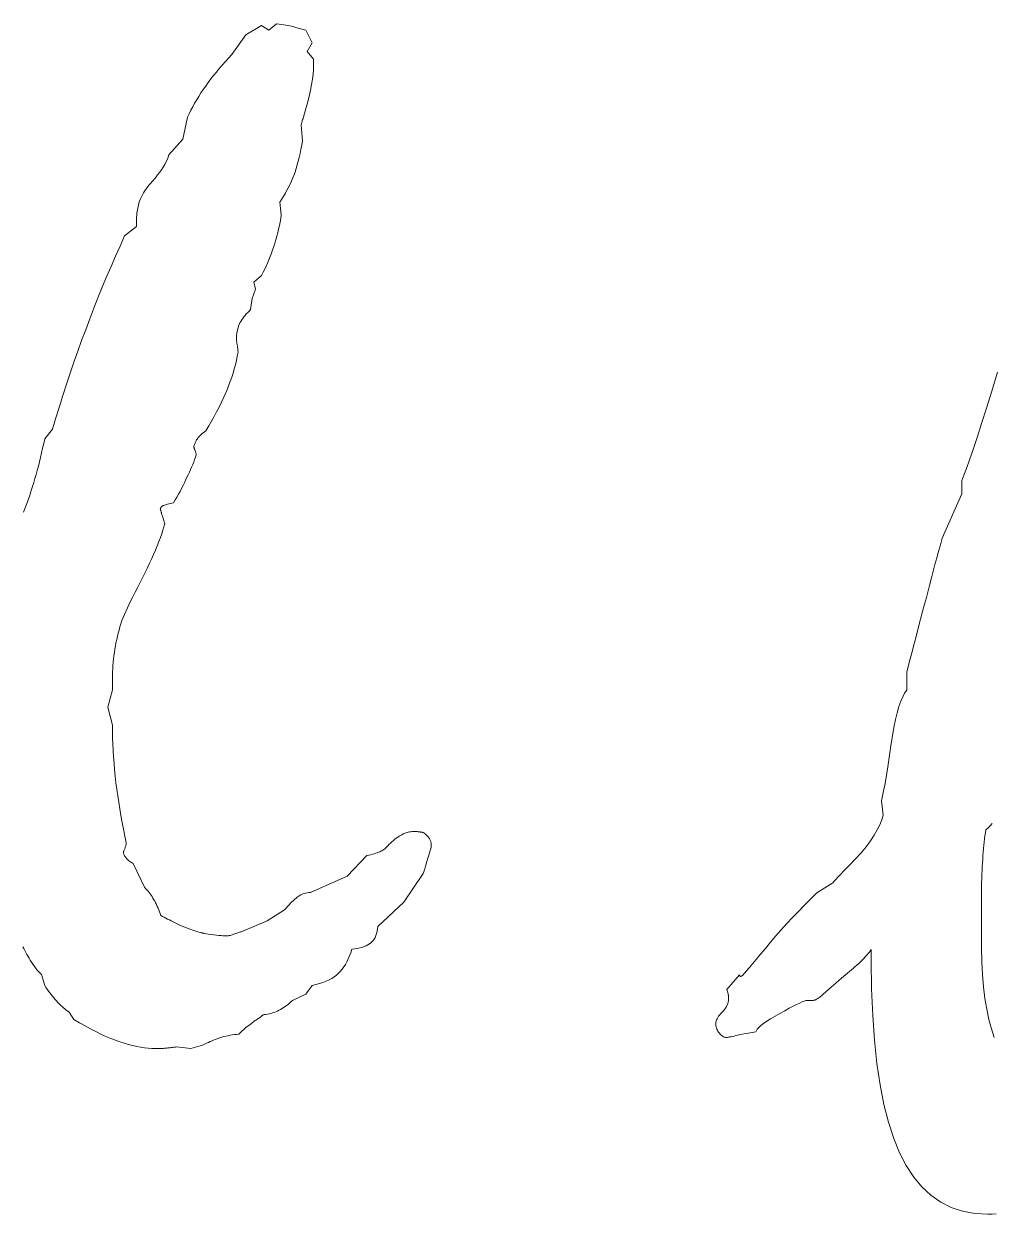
# Model space of a CAD drawing. Extents: x 47 to 362, y 46 to 259.
# Drawn here: x 295.981 to 299.425, y 116.234 to 120.468 of the extents above; entities that cross this region are included whole.
import ezdxf

# ---------------------------------------------------------------- set-up
doc = ezdxf.new("R2010")
doc.units = 0
doc.layers.add('CAM1', color=134, linetype='continuous')

msp = doc.modelspace()

# ---------------------------------------------------------------- linework, layer by layer
at = {"layer": 'CAM1', "linetype": 'continuous', "lineweight": 0}
for points in [[(295.9801, 118.7301), (295.9852, 118.7424), (295.99, 118.755), (295.9947, 118.7678), (295.9993, 118.781), (296.0037, 118.7944), (296.008, 118.8081), (296.0123, 118.822), (296.0165, 118.8361), (296.0207, 118.8505), (296.0207, 118.8505), (296.0249, 118.8647), (296.0289, 118.8793), (296.0329, 118.8943), (296.0368, 118.9097), (296.0407, 118.9254), (296.0445, 118.9416), (296.0483, 118.958), (296.052, 118.9748), (296.0557, 118.9919), (296.0837, 119.0255), (296.0837, 119.0255), (296.0956, 119.0659), (296.1077, 119.1061), (296.1201, 119.146), (296.1329, 119.1855), (296.146, 119.2249), (296.1593, 119.2639), (296.173, 119.3027), (296.187, 119.3413), (296.2013, 119.3797), (296.2013, 119.3797), (296.2155, 119.4178), (296.2301, 119.4556), (296.245, 119.4932), (296.2603, 119.5304), (296.2758, 119.5674), (296.2916, 119.6041), (296.3075, 119.6406), (296.3237, 119.6769), (296.3399, 119.7129), (296.3819, 119.7465), (296.3819, 119.7689), (296.3819, 119.7689), (296.3821, 119.7781), (296.3827, 119.7872), (296.3837, 119.796), (296.385, 119.8046), (296.3866, 119.813), (296.3886, 119.8212), (296.3908, 119.8292), (296.3932, 119.8369), (296.3959, 119.8445), (296.3959, 119.8445), (296.3994, 119.8519), (296.4031, 119.8592), (296.4071, 119.8664), (296.4115, 119.8734), (296.4162, 119.8803), (296.4211, 119.887), (296.4264, 119.8936), (296.432, 119.8999), (296.4379, 119.9061), (296.4379, 119.9061), (296.4393, 119.9079), (296.4407, 119.9096), (296.4421, 119.9113), (296.4434, 119.9129), (296.4447, 119.9144), (296.4459, 119.9158), (296.4471, 119.9173), (296.4482, 119.9187), (296.4491, 119.9201), (296.4491, 119.9201), (296.4572, 119.9298), (296.4645, 119.9393), (296.4711, 119.9486), (296.4771, 119.9578), (296.4823, 119.9667), (296.4869, 119.9756), (296.4908, 119.9843), (296.4941, 119.9928), (296.4967, 120.0013), (296.5471, 120.0573), (296.5639, 120.1357), (296.5639, 120.1357), (296.5697, 120.1479), (296.5758, 120.1601), (296.5822, 120.1725), (296.5889, 120.1848), (296.5961, 120.1972), (296.6036, 120.2095), (296.6114, 120.2219), (296.6197, 120.2341), (296.6283, 120.2463), (296.6283, 120.2463), (296.6374, 120.2589), (296.6467, 120.2713), (296.6563, 120.2837), (296.6663, 120.2961), (296.6766, 120.3085), (296.6871, 120.3209), (296.698, 120.3333), (296.7092, 120.3457), (296.7207, 120.3583), (296.7711, 120.4283), (296.8271, 120.4619), (296.8523, 120.4451), (296.8803, 120.4675), (296.8803, 120.4675), (296.8894, 120.4661), (296.898, 120.4649), (296.906, 120.4637), (296.9135, 120.4625), (296.9205, 120.4613), (296.927, 120.4601), (296.933, 120.4589), (296.9384, 120.4577), (296.9433, 120.4563), (296.9433, 120.4563), (296.948, 120.4549), (296.9525, 120.4537), (296.957, 120.4525), (296.9614, 120.4513), (296.9659, 120.4501), (296.9703, 120.4489), (296.9748, 120.4477), (296.9793, 120.4465), (296.9839, 120.4451), (297.0063, 120.4003), (296.9895, 120.3695), (297.0119, 120.3415), (297.0119, 120.3191), (297.0119, 120.3191), (297.0115, 120.3044), (297.0101, 120.2882), (297.0078, 120.2706), (297.0046, 120.2516), (297.0005, 120.2312), (296.9956, 120.2094), (296.9897, 120.1862), (296.9831, 120.1616), (296.9755, 120.1357), (296.9755, 120.1357), (296.9742, 120.1312), (296.9729, 120.127), (296.9718, 120.1232), (296.9708, 120.1196), (296.9698, 120.1165), (296.969, 120.1137), (296.9683, 120.1113), (296.9677, 120.1093), (296.9671, 120.1077), (296.9727, 120.0517), (296.9727, 120.0517), (296.9699, 120.0361), (296.9669, 120.021), (296.9638, 120.0064), (296.9606, 119.9923), (296.9572, 119.9786), (296.9537, 119.9654), (296.9499, 119.9527), (296.946, 119.9404), (296.9419, 119.9285), (296.9419, 119.9285), (296.9372, 119.9169), (296.9322, 119.9056), (296.927, 119.8945), (296.9216, 119.8836), (296.916, 119.873), (296.9102, 119.8626), (296.9042, 119.8526), (296.898, 119.8428), (296.8915, 119.8333), (296.8971, 119.7885), (296.8971, 119.7885), (296.8951, 119.7755), (296.8928, 119.7626), (296.8902, 119.7498), (296.8874, 119.7371), (296.8844, 119.7245), (296.8812, 119.712), (296.8778, 119.6996), (296.8742, 119.6873), (296.8705, 119.6751), (296.8705, 119.6751), (296.8663, 119.6631), (296.8619, 119.6512), (296.8574, 119.6396), (296.8528, 119.6281), (296.848, 119.6168), (296.8431, 119.6056), (296.8379, 119.5946), (296.8326, 119.5837), (296.8271, 119.5729), (296.7991, 119.5491), (296.8047, 119.5239), (296.7935, 119.4903), (296.7879, 119.4511), (296.7879, 119.4511), (296.7825, 119.446), (296.7774, 119.4408), (296.7725, 119.4356), (296.768, 119.4304), (296.7638, 119.4252), (296.7599, 119.4199), (296.7564, 119.4145), (296.7531, 119.4091), (296.7501, 119.4035), (296.7501, 119.4035), (296.7475, 119.3978), (296.7452, 119.3919), (296.7431, 119.3859), (296.7414, 119.3797), (296.74, 119.3734), (296.7389, 119.367), (296.7382, 119.3605), (296.7377, 119.354), (296.7375, 119.3475), (296.7375, 119.3475), (296.7376, 119.3455), (296.7377, 119.3434), (296.738, 119.3411), (296.7382, 119.3386), (296.7386, 119.3361), (296.739, 119.3334), (296.7394, 119.3307), (296.7399, 119.3279), (296.7403, 119.3251), (296.7403, 119.3251), (296.7408, 119.3219), (296.7413, 119.3188), (296.7417, 119.3158), (296.7421, 119.3129), (296.7424, 119.3101), (296.7427, 119.3074), (296.7429, 119.3048), (296.7431, 119.3023), (296.7431, 119.2999), (296.7431, 119.2999), (296.7405, 119.285), (296.7375, 119.27), (296.7339, 119.2551), (296.7299, 119.2402), (296.7255, 119.2252), (296.7206, 119.2103), (296.7154, 119.1954), (296.7098, 119.1804), (296.7039, 119.1655), (296.7039, 119.1655), (296.6976, 119.1505), (296.6908, 119.1352), (296.6834, 119.1197), (296.6755, 119.1039), (296.6671, 119.0878), (296.6582, 119.0713), (296.6488, 119.0546), (296.6388, 119.0374), (296.6283, 119.0199), (296.6283, 119.0199), (296.6234, 119.0162), (296.6189, 119.0126), (296.6148, 119.0092), (296.611, 119.0058), (296.6076, 119.0025), (296.6046, 118.9994), (296.6019, 118.9963), (296.5996, 118.9934), (296.5975, 118.9905), (296.5975, 118.9905), (296.5958, 118.9877), (296.5942, 118.9849), (296.5928, 118.9821), (296.5915, 118.9793), (296.5903, 118.9765), (296.5892, 118.9737), (296.5882, 118.9709), (296.5873, 118.9681), (296.5863, 118.9653), (296.5863, 118.9653), (296.5864, 118.9639), (296.5865, 118.9623), (296.5868, 118.9607), (296.5872, 118.959), (296.5876, 118.9572), (296.5882, 118.9554), (296.5889, 118.9536), (296.5897, 118.9518), (296.5905, 118.9499), (296.5905, 118.9499), (296.5914, 118.9476), (296.5922, 118.9455), (296.5929, 118.9434), (296.5934, 118.9415), (296.5939, 118.9398), (296.5943, 118.9382), (296.5945, 118.9368), (296.5947, 118.9355), (296.5947, 118.9345), (296.5947, 118.9345), (296.5918, 118.926), (296.5887, 118.9175), (296.5854, 118.9088), (296.5819, 118.9001), (296.5781, 118.8912), (296.5742, 118.8822), (296.5701, 118.8732), (296.5657, 118.864), (296.5611, 118.8547), (296.5611, 118.8547), (296.5568, 118.8449), (296.5523, 118.8349), (296.5476, 118.8249), (296.5426, 118.8148), (296.5373, 118.8046), (296.5318, 118.7944), (296.526, 118.7842), (296.5199, 118.774), (296.5135, 118.7637), (296.5135, 118.7637), (296.5077, 118.7624), (296.5022, 118.7611), (296.4973, 118.7599), (296.4927, 118.7588), (296.4886, 118.7578), (296.485, 118.7568), (296.4819, 118.7558), (296.4793, 118.7548), (296.4771, 118.7539), (296.4771, 118.7539), (296.4754, 118.7529), (296.4738, 118.7518), (296.4724, 118.7506), (296.4711, 118.7493), (296.4699, 118.7479), (296.4688, 118.7464), (296.4678, 118.7448), (296.4669, 118.7431), (296.4659, 118.7413), (296.4659, 118.7413), (296.4668, 118.7398), (296.4676, 118.7383), (296.4683, 118.7366), (296.469, 118.7349), (296.4695, 118.733), (296.4701, 118.731), (296.4706, 118.729), (296.4711, 118.7268), (296.4715, 118.7245), (296.4715, 118.7245), (296.4725, 118.722), (296.4734, 118.7192), (296.4744, 118.7161), (296.4755, 118.7127), (296.4767, 118.7089), (296.478, 118.7049), (296.4794, 118.7005), (296.481, 118.6959), (296.4827, 118.6909), (296.4827, 118.6909), (296.4796, 118.679), (296.4759, 118.6665), (296.4716, 118.6535), (296.4668, 118.64), (296.4614, 118.6258), (296.4556, 118.6112), (296.4492, 118.5959), (296.4424, 118.58), (296.4351, 118.5635), (296.4351, 118.5635), (296.4276, 118.5471), (296.4198, 118.5306), (296.4118, 118.514), (296.4036, 118.4973), (296.3952, 118.4805), (296.3866, 118.4636), (296.3778, 118.4466), (296.3688, 118.4295), (296.3595, 118.4123), (296.3301, 118.3451), (296.3301, 118.3451), (296.3265, 118.3339), (296.3231, 118.3227), (296.3199, 118.3114), (296.3169, 118.3002), (296.3141, 118.2889), (296.3115, 118.2775), (296.3091, 118.266), (296.3069, 118.2545), (296.3049, 118.2429), (296.3049, 118.2429), (296.3032, 118.2313), (296.3016, 118.2198), (296.3003, 118.2083), (296.2991, 118.1969), (296.2982, 118.1856), (296.2975, 118.1744), (296.297, 118.1631), (296.2966, 118.1519), (296.2965, 118.1407), (296.2965, 118.0987), (296.2797, 118.0371), (296.2965, 117.9727), (296.2965, 117.9727), (296.2967, 117.9503), (296.2972, 117.9279), (296.2979, 117.9054), (296.299, 117.8829), (296.3004, 117.8602), (296.3021, 117.8375), (296.3042, 117.8146), (296.3065, 117.7915), (296.3091, 117.7683), (296.3091, 117.7683), (296.3121, 117.7453), (296.3153, 117.7222), (296.3189, 117.6988), (296.3227, 117.6752), (296.3268, 117.6514), (296.3311, 117.6274), (296.3357, 117.6032), (296.3405, 117.5787), (296.3455, 117.5541), (296.3455, 117.5541), (296.3455, 117.5531), (296.3453, 117.5518), (296.3451, 117.5503), (296.3447, 117.5486), (296.3442, 117.5466), (296.3437, 117.5444), (296.343, 117.5418), (296.3422, 117.539), (296.3413, 117.5359), (296.3413, 117.5359), (296.34, 117.5332), (296.3389, 117.5308), (296.338, 117.5286), (296.3373, 117.5267), (296.3367, 117.5252), (296.3363, 117.5241), (296.336, 117.5234), (296.3358, 117.5231), (296.3357, 117.5233), (296.3357, 117.5233), (296.3358, 117.5206), (296.3362, 117.5179), (296.3367, 117.5153), (296.3375, 117.5128), (296.3386, 117.5104), (296.3399, 117.508), (296.3415, 117.5056), (296.3434, 117.5032), (296.3455, 117.5009), (296.3455, 117.5009), (296.3475, 117.4982), (296.3497, 117.4957), (296.3521, 117.4933), (296.3547, 117.4911), (296.3575, 117.489), (296.3605, 117.487), (296.3637, 117.4851), (296.3671, 117.4832), (296.3707, 117.4813), (296.4099, 117.3973), (296.4099, 117.3973), (296.4145, 117.3926), (296.4189, 117.3879), (296.423, 117.3832), (296.4269, 117.3784), (296.4307, 117.3735), (296.4342, 117.3685), (296.4375, 117.3633), (296.4406, 117.358), (296.4435, 117.3525), (296.4435, 117.3525), (296.4468, 117.3468), (296.4499, 117.3409), (296.4529, 117.3349), (296.4558, 117.3287), (296.4586, 117.3224), (296.4613, 117.316), (296.4639, 117.3095), (296.4664, 117.303), (296.4687, 117.2965), (296.4687, 117.2965), (296.4744, 117.2932), (296.4803, 117.29), (296.4864, 117.2867), (296.4927, 117.2834), (296.4991, 117.2802), (296.5057, 117.2769), (296.5124, 117.2736), (296.5192, 117.2704), (296.5261, 117.2671), (296.5261, 117.2671), (296.5338, 117.2634), (296.5419, 117.2598), (296.5505, 117.2563), (296.5594, 117.2528), (296.5689, 117.2492), (296.5788, 117.2457), (296.5892, 117.2422), (296.6001, 117.2386), (296.6115, 117.2349), (296.6115, 117.2349), (296.6122, 117.2349), (296.6131, 117.2347), (296.6142, 117.2345), (296.6156, 117.2342), (296.6173, 117.2338), (296.6191, 117.2334), (296.6211, 117.233), (296.6233, 117.2326), (296.6255, 117.2321), (296.6255, 117.2321), (296.6368, 117.2303), (296.6474, 117.2288), (296.6573, 117.2274), (296.6664, 117.2263), (296.6748, 117.2254), (296.6825, 117.2246), (296.6894, 117.2241), (296.6956, 117.2238), (296.7011, 117.2237), (296.7011, 117.2237), (296.7036, 117.2238), (296.7062, 117.2239), (296.7091, 117.2243), (296.7121, 117.2248), (296.7154, 117.2255), (296.7189, 117.2264), (296.7226, 117.2276), (296.7264, 117.229), (296.7305, 117.2307), (296.7305, 117.2307), (296.7346, 117.2321), (296.7385, 117.2333), (296.7422, 117.2345), (296.7457, 117.2356), (296.7489, 117.2366), (296.752, 117.2376), (296.7549, 117.2386), (296.7575, 117.2396), (296.7599, 117.2405), (296.7599, 117.2405), (296.7599, 117.2405), (296.8467, 117.2769), (296.9083, 117.3161), (296.9083, 117.3161), (296.9139, 117.3225), (296.9193, 117.3285), (296.9247, 117.3343), (296.9299, 117.3397), (296.935, 117.3449), (296.9401, 117.3497), (296.945, 117.3542), (296.9498, 117.3584), (296.9545, 117.3623), (296.9545, 117.3623), (296.9593, 117.3654), (296.9641, 117.3682), (296.969, 117.3706), (296.974, 117.3728), (296.9792, 117.3745), (296.9844, 117.3759), (296.9897, 117.3769), (296.9952, 117.3775), (297.0007, 117.3777), (297.1309, 117.4365), (297.2009, 117.5093), (297.2009, 117.5093), (297.2082, 117.5108), (297.215, 117.5123), (297.2215, 117.5139), (297.2275, 117.5156), (297.2331, 117.5174), (297.2383, 117.5192), (297.243, 117.521), (297.2474, 117.5228), (297.2513, 117.5247), (297.2513, 117.5247), (297.255, 117.5267), (297.2586, 117.5288), (297.262, 117.5312), (297.2653, 117.5337), (297.2685, 117.5364), (297.2715, 117.5392), (297.2743, 117.5422), (297.2769, 117.5453), (297.2793, 117.5485), (297.2793, 117.5485), (297.2849, 117.5535), (297.2903, 117.5583), (297.2957, 117.5629), (297.3009, 117.5671), (297.306, 117.5711), (297.3111, 117.5747), (297.316, 117.578), (297.3208, 117.581), (297.3255, 117.5835), (297.3255, 117.5835), (297.3302, 117.5861), (297.3349, 117.5883), (297.3395, 117.5901), (297.3441, 117.5916), (297.3486, 117.5928), (297.3531, 117.5937), (297.3575, 117.5943), (297.3619, 117.5946), (297.3661, 117.5947), (297.3661, 117.5947), (297.3693, 117.5947), (297.3723, 117.5947), (297.3751, 117.5946), (297.3777, 117.5946), (297.3801, 117.5945), (297.3824, 117.5943), (297.3846, 117.594), (297.3866, 117.5937), (297.3885, 117.5933), (297.3885, 117.5933), (297.3904, 117.5932), (297.3923, 117.5931), (297.3941, 117.5928), (297.396, 117.5925), (297.3979, 117.592), (297.3997, 117.5914), (297.4016, 117.5908), (297.4035, 117.59), (297.4053, 117.5891), (297.4053, 117.5891), (297.4085, 117.5868), (297.4113, 117.5844), (297.4138, 117.582), (297.4162, 117.5796), (297.4183, 117.5772), (297.4202, 117.5747), (297.4219, 117.5721), (297.4235, 117.5695), (297.4249, 117.5667), (297.4249, 117.5667), (297.4262, 117.5644), (297.4273, 117.562), (297.4283, 117.5597), (297.429, 117.5574), (297.4296, 117.555), (297.43, 117.5527), (297.4303, 117.5504), (297.4305, 117.548), (297.4305, 117.5457), (297.4305, 117.5457), (297.4303, 117.5428), (297.4295, 117.5387), (297.4283, 117.5335), (297.4265, 117.527), (297.4243, 117.5193), (297.4216, 117.5103), (297.4185, 117.5001), (297.4149, 117.4886), (297.4109, 117.4757), (297.4109, 117.4757), (297.4096, 117.4711), (297.4083, 117.4668), (297.4071, 117.4626), (297.4059, 117.4587), (297.4048, 117.455), (297.4036, 117.4514), (297.4024, 117.4481), (297.4011, 117.445), (297.3997, 117.4421), (297.3325, 117.3441), (297.2401, 117.2573), (297.2401, 117.2573), (297.239, 117.2483), (297.2374, 117.2399), (297.2355, 117.2321), (297.2331, 117.2249), (297.2303, 117.2184), (297.2271, 117.2125), (297.2234, 117.2072), (297.2194, 117.2025), (297.2149, 117.1985), (297.2149, 117.1985), (297.2104, 117.1949), (297.2051, 117.1915), (297.1991, 117.1883), (297.1923, 117.1855), (297.1849, 117.1829), (297.1767, 117.1807), (297.1678, 117.1788), (297.1581, 117.1772), (297.1477, 117.1761), (297.1477, 117.1761), (297.1438, 117.1639), (297.1396, 117.1523), (297.1351, 117.1415), (297.1302, 117.1314), (297.1249, 117.1219), (297.1193, 117.1132), (297.1133, 117.105), (297.1069, 117.0975), (297.1001, 117.0907), (297.1001, 117.0907), (297.0931, 117.0843), (297.0852, 117.0783), (297.0764, 117.0726), (297.0668, 117.0673), (297.0563, 117.0624), (297.045, 117.0579), (297.0329, 117.0539), (297.02, 117.0504), (297.0063, 117.0473), (296.9839, 117.0165), (296.9363, 116.9941), (296.9363, 116.9941), (296.9312, 116.9891), (296.9261, 116.9844), (296.9209, 116.98), (296.9157, 116.9759), (296.9104, 116.9721), (296.9051, 116.9685), (296.8997, 116.9651), (296.8943, 116.962), (296.8887, 116.9591), (296.8887, 116.9591), (296.8831, 116.9564), (296.8773, 116.9539), (296.8715, 116.9517), (296.8656, 116.9497), (296.8597, 116.9479), (296.8537, 116.9464), (296.8477, 116.9452), (296.8416, 116.9443), (296.8355, 116.9437), (296.8355, 116.9437), (296.8342, 116.9432), (296.8329, 116.9426), (296.8317, 116.9418), (296.8305, 116.941), (296.8294, 116.9401), (296.8282, 116.939), (296.827, 116.9379), (296.8257, 116.9366), (296.8243, 116.9353), (296.8243, 116.9353), (296.8122, 116.9275), (296.801, 116.9199), (296.7906, 116.9125), (296.7812, 116.9053), (296.7725, 116.8985), (296.7647, 116.8918), (296.7577, 116.8855), (296.7514, 116.8795), (296.7459, 116.8737), (296.7459, 116.8737), (296.7381, 116.8731), (296.7303, 116.8724), (296.7226, 116.8714), (296.715, 116.8702), (296.7076, 116.8688), (296.7002, 116.8672), (296.6929, 116.8654), (296.6858, 116.8633), (296.6787, 116.8611), (296.6787, 116.8611), (296.6718, 116.8587), (296.6649, 116.8562), (296.6581, 116.8536), (296.6513, 116.8508), (296.6446, 116.8479), (296.6378, 116.8448), (296.631, 116.8416), (296.6241, 116.8381), (296.6171, 116.8345), (296.5751, 116.8233), (296.5247, 116.8289), (296.5247, 116.8289), (296.521, 116.8284), (296.5173, 116.828), (296.5135, 116.8275), (296.5097, 116.827), (296.5058, 116.8266), (296.5019, 116.8261), (296.4979, 116.8256), (296.4939, 116.8252), (296.4897, 116.8247), (296.4897, 116.8247), (296.4859, 116.8243), (296.4819, 116.824), (296.4777, 116.8237), (296.4733, 116.8235), (296.4687, 116.8234), (296.464, 116.8234), (296.4592, 116.8233), (296.4542, 116.8233), (296.4491, 116.8233), (296.4491, 116.8233), (296.4368, 116.8236), (296.4239, 116.8245), (296.4106, 116.826), (296.3968, 116.8282), (296.3827, 116.8308), (296.3682, 116.8341), (296.3535, 116.8379), (296.3384, 116.8422), (296.3231, 116.8471), (296.3231, 116.8471), (296.307, 116.8526), (296.2904, 116.859), (296.2732, 116.8662), (296.2555, 116.8743), (296.2373, 116.8831), (296.2186, 116.8928), (296.1994, 116.9034), (296.1796, 116.9147), (296.1593, 116.9269), (296.1425, 116.9521), (296.1425, 116.9521), (296.1374, 116.9559), (296.1323, 116.9598), (296.1272, 116.9639), (296.1221, 116.9681), (296.1171, 116.9725), (296.1122, 116.9772), (296.1073, 116.9821), (296.1025, 116.9873), (296.0977, 116.9927), (296.0977, 116.9927), (296.0927, 116.9979), (296.0877, 117.0034), (296.0828, 117.009), (296.078, 117.0149), (296.0734, 117.021), (296.0688, 117.0272), (296.0643, 117.0337), (296.06, 117.0404), (296.0557, 117.0473), (296.0445, 117.0865), (296.0277, 117.1033), (296.0277, 117.1033), (296.0227, 117.1099), (296.0179, 117.1166), (296.0132, 117.1233), (296.0087, 117.1301), (296.0044, 117.137), (296.0003, 117.144), (295.9962, 117.1509), (295.9923, 117.1579), (295.9885, 117.1649), (295.9885, 117.1649), (295.9849, 117.1715), (295.9813, 117.1784), (295.9778, 117.1853)], [(299.4396, 116.2351), (299.4247, 116.2342), (299.4097, 116.2339), (299.4097, 116.2339), (299.3636, 116.2366), (299.3203, 116.2447), (299.2799, 116.2582), (299.2423, 116.277), (299.2076, 116.3013), (299.1756, 116.331), (299.1464, 116.366), (299.1199, 116.4065), (299.0961, 116.4523), (299.0961, 116.4523), (299.075, 116.5035), (299.0563, 116.5609), (299.0401, 116.6244), (299.0264, 116.6942), (299.0152, 116.7702), (299.0065, 116.8523), (299.0003, 116.9406), (298.9966, 117.035), (298.9953, 117.1355), (298.9953, 117.1747), (298.9953, 117.1747), (298.9953, 117.1747), (298.9915, 117.1699), (298.9874, 117.165), (298.9831, 117.1598), (298.9785, 117.1545), (298.9736, 117.149), (298.9684, 117.1434), (298.9628, 117.1376), (298.9569, 117.1317), (298.9505, 117.1257), (298.9505, 117.1257), (298.9444, 117.1201), (298.938, 117.1143), (298.9315, 117.1085), (298.9247, 117.1027), (298.9179, 117.0969), (298.9108, 117.0911), (298.9036, 117.0853), (298.8964, 117.0795), (298.8889, 117.0739), (298.8245, 117.0165), (298.8245, 117.0165), (298.821, 117.0134), (298.8177, 117.0106), (298.8146, 117.008), (298.8118, 117.0058), (298.8093, 117.0038), (298.8069, 117.0021), (298.8047, 117.0006), (298.8027, 116.9993), (298.8007, 116.9983), (298.8007, 116.9983), (298.7993, 116.9974), (298.7977, 116.9966), (298.7961, 116.996), (298.7944, 116.9954), (298.7927, 116.9949), (298.7909, 116.9946), (298.7891, 116.9943), (298.7872, 116.9942), (298.7853, 116.9941), (298.7657, 116.9941), (298.7657, 116.9941), (298.7621, 116.9935), (298.7566, 116.9918), (298.7495, 116.989), (298.7406, 116.985), (298.7299, 116.9798), (298.7176, 116.9736), (298.7036, 116.9662), (298.6879, 116.9576), (298.6705, 116.9479), (298.6705, 116.9479), (298.6529, 116.9379), (298.6373, 116.9286), (298.6238, 116.92), (298.6123, 116.9119), (298.6029, 116.9046), (298.5955, 116.8979), (298.59, 116.8919), (298.5866, 116.8867), (298.5851, 116.8821), (298.5851, 116.8821), (298.5781, 116.8812), (298.5711, 116.8802), (298.5641, 116.8792), (298.557, 116.8781), (298.5499, 116.877), (298.5427, 116.8757), (298.5355, 116.8742), (298.5282, 116.8727), (298.5207, 116.8709), (298.5207, 116.8709), (298.5136, 116.8691), (298.5072, 116.8676), (298.5016, 116.8662), (298.4966, 116.8651), (298.4922, 116.8642), (298.4886, 116.8634), (298.4856, 116.8629), (298.4833, 116.8626), (298.4815, 116.8625), (298.4815, 116.8625), (298.4783, 116.8627), (298.4752, 116.8632), (298.4722, 116.864), (298.4692, 116.8652), (298.4663, 116.8669), (298.4634, 116.8689), (298.4606, 116.8714), (298.4577, 116.8744), (298.4549, 116.8779), (298.4549, 116.8779), (298.4523, 116.8812), (298.45, 116.8847), (298.4479, 116.8882), (298.4462, 116.8919), (298.4448, 116.8958), (298.4437, 116.8998), (298.443, 116.904), (298.4425, 116.9083), (298.4423, 116.9129), (298.4423, 116.9129), (298.4426, 116.9167), (298.4434, 116.9206), (298.4447, 116.9246), (298.4466, 116.9288), (298.4491, 116.9331), (298.4521, 116.9376), (298.4557, 116.9422), (298.4599, 116.9471), (298.4647, 116.9521), (298.4647, 116.9521), (298.4696, 116.9569), (298.4738, 116.9618), (298.4774, 116.9669), (298.4804, 116.9722), (298.4829, 116.9775), (298.4848, 116.983), (298.4861, 116.9885), (298.4869, 116.9941), (298.4871, 116.9997), (298.4871, 116.9997), (298.4871, 117.0024), (298.4871, 117.0051), (298.4871, 117.0076), (298.487, 117.0101), (298.4869, 117.0124), (298.4867, 117.0146), (298.4865, 117.0168), (298.4862, 117.0188), (298.4857, 117.0207), (298.4857, 117.0207), (298.4815, 117.0333), (298.5263, 117.0851), (298.5263, 117.0851), (298.5264, 117.0842), (298.5266, 117.0833), (298.5269, 117.0824), (298.5273, 117.0816), (298.5279, 117.0809), (298.5286, 117.0803), (298.5295, 117.0799), (298.5306, 117.0796), (298.5319, 117.0795), (298.5319, 117.0795), (298.5342, 117.0807), (298.5383, 117.0845), (298.5442, 117.0906), (298.5519, 117.0993), (298.5615, 117.1104), (298.5729, 117.1239), (298.5862, 117.1398), (298.6015, 117.1582), (298.6187, 117.1789), (298.6187, 117.1789), (298.6368, 117.2012), (298.6554, 117.2233), (298.6747, 117.2453), (298.6945, 117.2672), (298.7149, 117.289), (298.7359, 117.3108), (298.7575, 117.3326), (298.7795, 117.3544), (298.8021, 117.3763), (298.8581, 117.4127), (298.8581, 117.4127), (298.8634, 117.4185), (298.869, 117.4245), (298.8749, 117.4308), (298.8812, 117.4375), (298.8877, 117.4443), (298.8945, 117.4515), (298.9017, 117.4589), (298.9092, 117.4665), (298.9169, 117.4743), (298.9169, 117.4743), (298.9391, 117.4973), (298.9591, 117.5195), (298.9768, 117.541), (298.9923, 117.5617), (299.0056, 117.5817), (299.0167, 117.6008), (299.0257, 117.6192), (299.0326, 117.6368), (299.0373, 117.6535), (299.0317, 117.7039), (299.0317, 117.7039), (299.0355, 117.7213), (299.0392, 117.7398), (299.0429, 117.7594), (299.0467, 117.7802), (299.0504, 117.8022), (299.0541, 117.8252), (299.0579, 117.8494), (299.0616, 117.8748), (299.0653, 117.9013), (299.0653, 117.9013), (299.0706, 117.9348), (299.076, 117.9653), (299.0817, 117.9929), (299.0877, 118.0175), (299.0938, 118.0392), (299.1003, 118.058), (299.107, 118.0739), (299.114, 118.087), (299.1213, 118.0973), (299.1213, 118.1617), (299.1213, 118.1617), (299.1305, 118.1965), (299.1392, 118.23), (299.1476, 118.2621), (299.1556, 118.2929), (299.1633, 118.3224), (299.1707, 118.3506), (299.1778, 118.3776), (299.1847, 118.4033), (299.1913, 118.4277), (299.1913, 118.4277), (299.1974, 118.451), (299.2035, 118.4744), (299.2096, 118.4977), (299.2157, 118.521), (299.2219, 118.5444), (299.2282, 118.5677), (299.2345, 118.591), (299.2409, 118.6144), (299.2473, 118.6377), (299.3173, 118.7959), (299.3173, 118.8435), (299.3173, 118.8435), (299.3247, 118.862), (299.3339, 118.8865), (299.3448, 118.9172), (299.3573, 118.9539), (299.3716, 118.9967), (299.3874, 119.0456), (299.4049, 119.1005), (299.4241, 119.1615), (299.4447, 119.2285)], [(299.4257, 117.6233), (299.4185, 117.6155), (299.4109, 117.6078), (299.4027, 117.6003), (299.4027, 117.6003), (299.401, 117.5899), (299.3994, 117.5793), (299.398, 117.5685), (299.3967, 117.5573), (299.3955, 117.5459), (299.3944, 117.5341), (299.3934, 117.522), (299.3925, 117.5096), (299.3915, 117.4967), (299.3915, 117.4967), (299.3907, 117.4835), (299.3899, 117.4699), (299.3892, 117.456), (299.3886, 117.4418), (299.3882, 117.4272), (299.3878, 117.4123), (299.3875, 117.397), (299.3874, 117.3812), (299.3873, 117.3651), (299.3873, 117.1803), (299.3873, 117.1803), (299.3885, 117.132), (299.3909, 117.0862), (299.3947, 117.0427), (299.3997, 117.0016), (299.406, 116.963), (299.4136, 116.9268), (299.4223, 116.8931), (299.4322, 116.8619)]]:
    msp.add_lwpolyline(points, dxfattribs=at)

doc.saveas('drawing.dxf')
